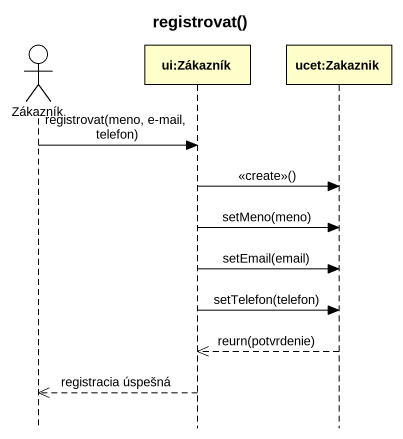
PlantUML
@startuml
title registrovat()
hide footbox
actor Zákazník
participant "ui:Zákazník" as ui_Zákazník
participant "ucet:Zakaznik" as ucet_Zakaznik

Zákazník -> ui_Zákazník : registrovat(meno, e-mail, telefon)
ui_Zákazník -> ucet_Zakaznik : <<create>>()
ui_Zákazník -> ucet_Zakaznik : setMeno(meno)
ui_Zákazník -> ucet_Zakaznik : setEmail(email)
ui_Zákazník -> ucet_Zakaznik : setTelefon(telefon)
ucet_Zakaznik -->> ui_Zákazník : reurn(potvrdenie)
ui_Zákazník -->> Zákazník : registracia úspešná
@enduml
